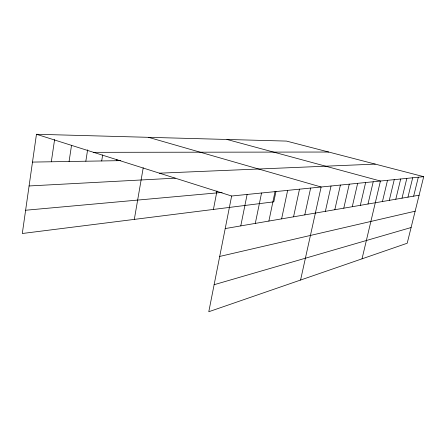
<?xml version="1.0" encoding="UTF-8"?>
<svg xmlns="http://www.w3.org/2000/svg" width="446" height="446" viewBox="0 0 446 446"><rect width="100%" height="100%" fill="white"/><g stroke="black" fill="none" stroke-linecap="round" stroke-linejoin="round"><path stroke-width="0.67" d="M423.7 176.677L231.641 196.011L208.784 311.732L407.204 243.237L423.7 176.677L286.505 141.087L36.461 134.268L22.3 233.498L273.794 201.832L275.979 191.39M51.318 161.781L54.607 139.509M69.069 161.491L71.527 145.351M85.833 161.218L87.622 149.811M101.694 160.956L102.664 154.924M116.718 160.711L116.941 159.367M134.318 219.393L143.227 167.735M213.417 209.436L216.99 190.949M240.779 225.899L247.117 194.456M255.302 223.396L261.546 193.001M268.882 221.06L275.026 191.646M281.604 218.875L287.653 190.375M293.546 216.817L299.5 189.182M304.785 214.888L310.639 188.061M300.571 280.049L321.137 187.002L148.468 137.323M325.374 211.343L331.038 186.004M334.823 209.72L340.398 185.062M343.777 208.182L349.257 184.17M352.268 206.721L357.659 183.323M360.329 205.333L365.636 182.52M367.995 204.012L373.218 181.756M362.029 258.831L380.432 181.031L226.942 139.459M382.456 201.525L387.513 180.318M389.286 200.349L394.258 179.638M395.797 199.228L400.692 178.991M402.013 198.158L406.83 178.372M407.962 197.138L412.701 177.781M413.654 196.156L418.32 177.218M214.125 284.71L411.095 227.527M219.705 256.439L415.142 211.203M225.208 228.575L419.101 195.22M25.617 210.239L222.147 192.427M29.085 185.96L175.261 178.155M159.462 173.182L375.259 164.111M32.491 162.088L120.794 160.644M93.543 152.326L328.719 152.036M36.461 134.268L231.641 196.011"/></g></svg>
